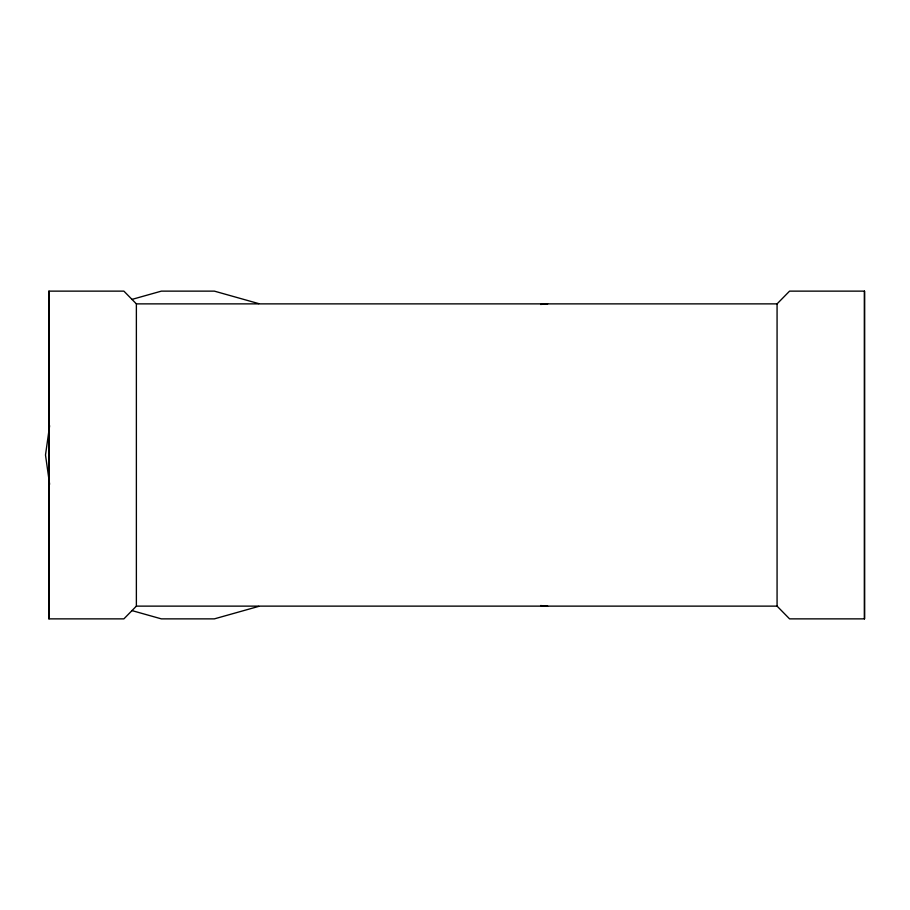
<?xml version="1.0" encoding="UTF-8"?>
<svg xmlns="http://www.w3.org/2000/svg" width="910" height="910" viewBox="0 0 910 910"><rect width="100%" height="100%" fill="white"/><g stroke="black" fill="none" stroke-linecap="round" stroke-linejoin="round"><path stroke-width="1.36" d="M48.947 618.868L48.947 291.132L123.885 291.132L136.375 303.872L136.375 606.128L123.885 618.868L48.947 618.868L48.947 291.132M777.072 303.872L777.072 606.128L789.562 618.868L864.5 618.868L864.5 291.132L789.562 291.132L777.072 303.872L136.375 303.872M49.618 425.732L45.5 455L49.618 484.268M131.813 299.447L161.366 291.132L214.362 291.132L258.702 303.61M258.702 606.39L214.362 618.868L161.366 618.868L131.813 610.553M540.597 304.452L547.649 303.872M136.375 606.128L777.072 606.128M540.597 605.548L547.649 606.128M864.5 291.132L864.5 618.868"/></g></svg>
